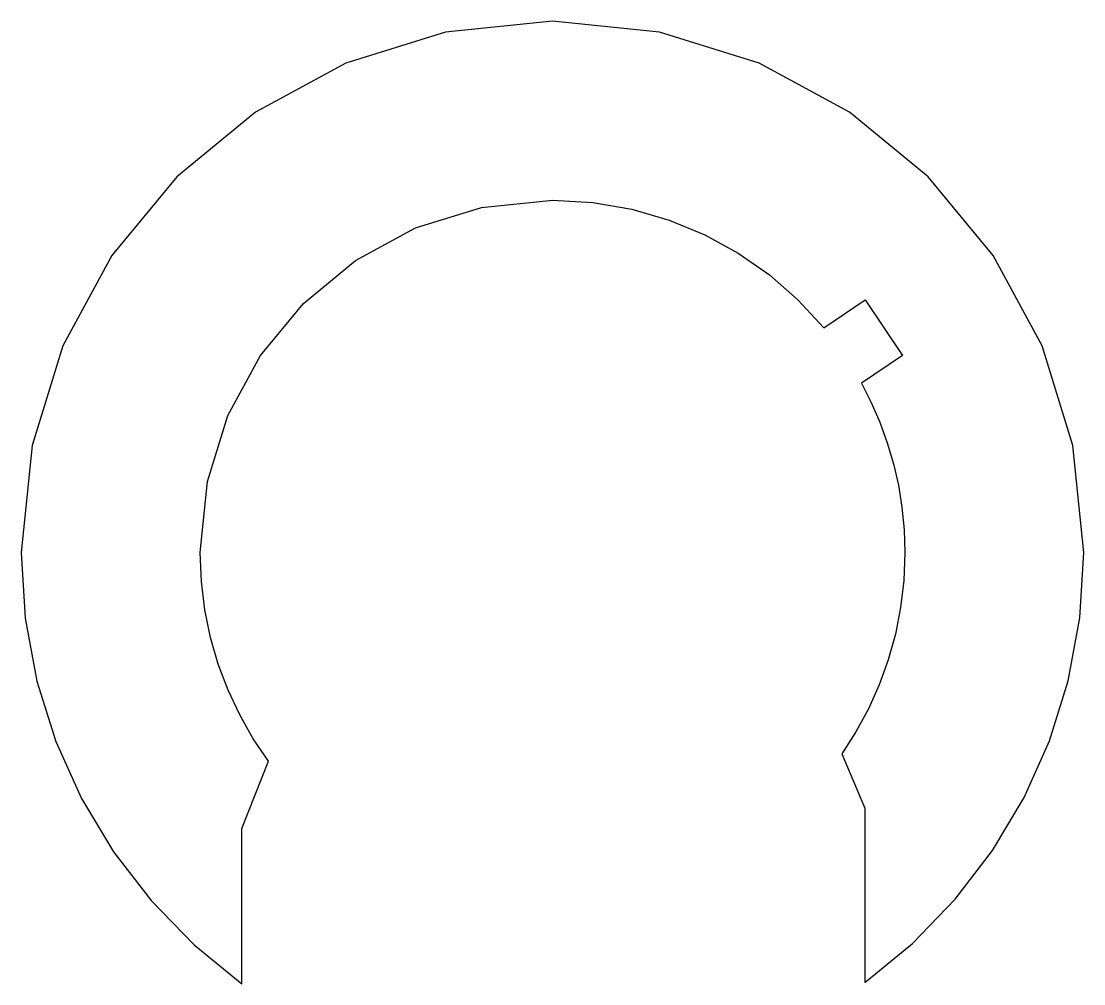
# Model space of a CAD drawing. Extents: x -107.6 to -12.6, y -10.8 to 75.2.
import ezdxf

# ---------------------------------------------------------------- set-up
doc = ezdxf.new("R2010")
doc.units = 0
doc.layers.add('LAYER_1', color=7, linetype='CONTINUOUS')

msp = doc.modelspace()

# ---------------------------------------------------------------- linework, layer by layer
at = {"layer": 'LAYER_1', "color": 1}
msp.add_lwpolyline([(-60.1352, 59.1944), (-56.5294, 58.9903), (-53.0431, 58.3927), (-49.6986, 57.4241), (-46.5181, 56.1068), (-43.5241, 54.4631), (-40.7388, 52.5154), (-38.1847, 50.2859), (-35.8839, 47.7971), (-32.1857, 50.2915), (-28.8305, 45.3173), (-32.5083, 42.8366), (-31.6333, 41.121), (-30.8619, 39.3468), (-30.1982, 37.5181), (-29.6462, 35.6387), (-29.2099, 33.7127), (-28.8933, 31.744), (-28.7004, 29.7366), (-28.6352, 27.6944), (-28.7316, 25.2123), (-29.0161, 22.7831), (-29.4814, 20.4139), (-30.1203, 18.1118), (-30.9256, 15.884), (-31.8901, 13.7377), (-33.0065, 11.6799), (-34.2676, 9.7179), (-32.2052, 4.8554), (-32.2052, -10.7264), (-27.9593, -7.2437), (-24.1441, -3.3007), (-20.8013, 1.061), (-17.9728, 5.7999), (-15.7002, 10.8743), (-14.0252, 16.2426), (-12.9897, 21.8632), (-12.6352, 27.6944), (-13.6002, 37.2673), (-16.368, 46.1835), (-20.7475, 54.2521), (-26.5476, 61.282), (-33.5775, 67.0821), (-41.6461, 71.4616), (-50.5623, 74.2294), (-60.1352, 75.1944), (-69.7081, 74.2294), (-78.6243, 71.4616), (-86.6929, 67.0821), (-93.7228, 61.282), (-99.5229, 54.2521), (-103.9024, 46.1835), (-106.6702, 37.2673), (-107.6352, 27.6944), (-107.2775, 21.8365), (-106.2325, 16.1915), (-104.5426, 10.8014), (-102.2501, 5.7085), (-99.3973, 0.955), (-96.0265, -3.4169), (-92.1799, -7.3649), (-87.9, -10.8469), (-87.9, 3.0429), (-85.5201, 9.0432), (-86.8862, 11.0575), (-88.0969, 13.1787), (-89.1438, 15.3986), (-90.0188, 17.7092), (-90.7136, 20.1022), (-91.2201, 22.5695), (-91.5301, 25.103), (-91.6352, 27.6944), (-90.9952, 34.0428), (-89.1598, 39.9556), (-86.2555, 45.3064), (-82.4091, 49.9683), (-77.7472, 53.8147), (-72.3964, 56.719), (-66.4836, 58.5544), (-60.1352, 59.1944)], close=True, dxfattribs=at)

doc.saveas('drawing.dxf')
